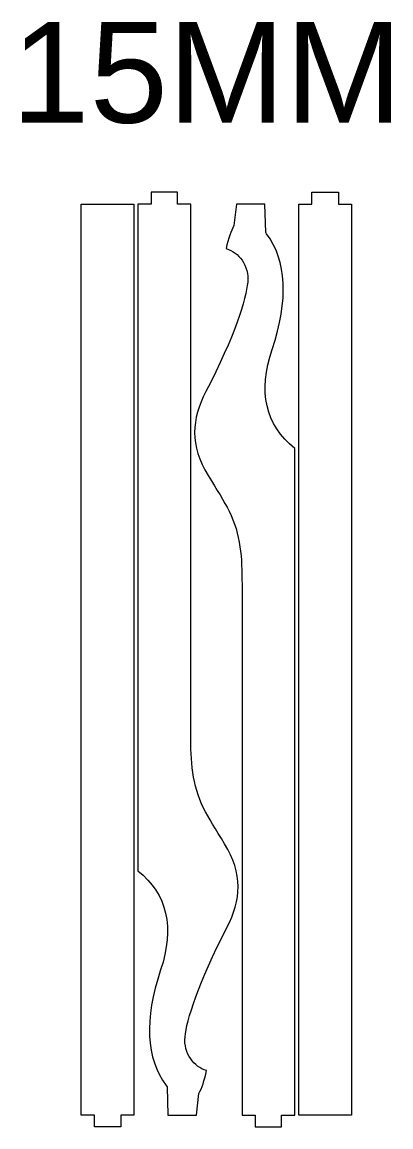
# Model space of a CAD drawing. Header units: millimetres. Extents: x -1725 to 1349, y -518 to 771.
# Drawn here: x 1070 to 1349, y -238 to 600 of the extents above; entities that cross this region are included whole.
import ezdxf

# ---------------------------------------------------------------- set-up
doc = ezdxf.new("R2010")
doc.units = ezdxf.units.MM
doc.header["$MEASUREMENT"] = 0
doc.layers.add('Layer 1', color=7, linetype='Continuous')
doc.styles.add('0', font='arial.ttf', dxfattribs={"height": 1})

msp = doc.modelspace()

# ---------------------------------------------------------------- linework, layer by layer
at = {"layer": 'Layer 1', "color": 250, "lineweight": 20}
for points, knots in [([(1222.9362, -23.2332), (1236.8975, -46.1047), (1235.6577, -65.8671), (1224.6985, -86.8577), (1224.6985, -86.8577), (1202.8415, -128.7233), (1194.1413, -157.5324), (1192.9739, -169.7623), (1192.9739, -169.7623), (1192.3862, -175.9205), (1194.0558, -181.8279), (1197.2837, -186.4873), (1197.2837, -186.4873), (1200.189, -190.6811), (1204.3567, -193.8639), (1209.2771, -195.3087), (1209.2771, -195.3087), (1207.6842, -202.9664), (1205.7408, -208.7818), (1203.448, -212.7547), (1203.448, -212.7547), (1203.448, -212.7547), (1201.5663, -229.0493), (1201.5663, -229.0493), (1201.5663, -229.0493), (1201.5663, -229.0493), (1179.976, -229.0493), (1179.976, -229.0493), (1179.976, -229.0493), (1179.976, -229.0493), (1179.356, -207.5727), (1179.356, -207.5727), (1179.356, -207.5727), (1179.356, -207.5727), (1178.6537, -206.6359), (1178.6537, -206.6359), (1178.6537, -206.6359), (1163.3701, -186.0336), (1161.845, -156.7409), (1174.4679, -118.911), (1174.4679, -118.911), (1185.2226, -86.6792), (1179.6237, -61.6666), (1157.2837, -43.7182), (1157.2837, -43.7182), (1157.2837, -43.7182), (1157.2837, 461.9509), (1157.2837, 461.9509), (1157.2837, 461.9509), (1157.2837, 461.9509), (1167.2837, 461.9508), (1167.2837, 461.9508), (1167.2837, 461.9508), (1167.2837, 461.9508), (1167.2837, 470.9508), (1167.2837, 470.9508), (1167.2837, 470.9508), (1167.2837, 470.9508), (1187.2837, 470.9508), (1187.2837, 470.9508), (1187.2837, 470.9508), (1187.2837, 470.9508), (1187.2837, 461.9509), (1187.2837, 461.9509), (1187.2837, 461.9509), (1187.2837, 461.9509), (1197.2837, 461.9508), (1197.2837, 461.9508), (1197.2837, 461.9508), (1197.2837, 461.9508), (1197.2837, 59.1901), (1197.2837, 59.1901), (1197.2837, 59.1901), (1197.2837, 39.8982), (1198.2272, 21.3135), (1207.0739, 3.7592), (1207.0739, 3.7592), (1210.7718, -3.5784), (1216.3302, -12.411), (1222.9362, -23.2332)], [0, 0, 0, 0, 0.04761905, 0.04761905, 0.04761905, 0.04761905, 0.0952381, 0.0952381, 0.0952381, 0.0952381, 0.14285714, 0.14285714, 0.14285714, 0.14285714, 0.19047619, 0.19047619, 0.19047619, 0.19047619, 0.23809524, 0.23809524, 0.23809524, 0.23809524, 0.28571429, 0.28571429, 0.28571429, 0.28571429, 0.33333333, 0.33333333, 0.33333333, 0.33333333, 0.38095238, 0.38095238, 0.38095238, 0.38095238, 0.42857143, 0.42857143, 0.42857143, 0.42857143, 0.47619048, 0.47619048, 0.47619048, 0.47619048, 0.52380952, 0.52380952, 0.52380952, 0.52380952, 0.57142857, 0.57142857, 0.57142857, 0.57142857, 0.61904762, 0.61904762, 0.61904762, 0.61904762, 0.66666667, 0.66666667, 0.66666667, 0.66666667, 0.71428571, 0.71428571, 0.71428571, 0.71428571, 0.76190476, 0.76190476, 0.76190476, 0.76190476, 0.80952381, 0.80952381, 0.80952381, 0.80952381, 0.85714286, 0.85714286, 0.85714286, 0.85714286, 0.9047619, 0.9047619, 0.9047619, 0.9047619, 1, 1, 1, 1]), ([(1319.1471, -229.0493), (1319.1471, -229.0493), (1319.1471, 461.9507), (1319.1471, 461.9507), (1319.1471, 461.9507), (1319.1471, 461.9507), (1309.1472, 461.9507), (1309.1472, 461.9507), (1309.1472, 461.9507), (1309.1472, 461.9507), (1309.1472, 470.9507), (1309.1472, 470.9507), (1309.1472, 470.9507), (1309.1472, 470.9507), (1289.1472, 470.9507), (1289.1472, 470.9507), (1289.1472, 470.9507), (1289.1472, 470.9507), (1289.1472, 461.9507), (1289.1472, 461.9507), (1289.1472, 461.9507), (1289.1472, 461.9507), (1279.1473, 461.9507), (1279.1473, 461.9507), (1279.1473, 461.9507), (1279.1473, 461.9507), (1279.1473, -229.0493), (1279.1473, -229.0493), (1279.1473, -229.0493), (1279.1473, -229.0493), (1319.1471, -229.0493), (1319.1471, -229.0493)], [0, 0, 0, 0, 0.11111111, 0.11111111, 0.11111111, 0.11111111, 0.22222222, 0.22222222, 0.22222222, 0.22222222, 0.33333333, 0.33333333, 0.33333333, 0.33333333, 0.44444444, 0.44444444, 0.44444444, 0.44444444, 0.55555556, 0.55555556, 0.55555556, 0.55555556, 0.66666667, 0.66666667, 0.66666667, 0.66666667, 0.77777778, 0.77777778, 0.77777778, 0.77777778, 1, 1, 1, 1]), ([(1114.2839, 461.9509), (1114.2839, 461.9509), (1114.2839, -229.0491), (1114.2839, -229.0491), (1114.2839, -229.0491), (1114.2839, -229.0491), (1124.2838, -229.0491), (1124.2838, -229.0491), (1124.2838, -229.0491), (1124.2838, -229.0491), (1124.2838, -238.0491), (1124.2838, -238.0491), (1124.2838, -238.0491), (1124.2838, -238.0491), (1144.2838, -238.0491), (1144.2838, -238.0491), (1144.2838, -238.0491), (1144.2838, -238.0491), (1144.2838, -229.0491), (1144.2838, -229.0491), (1144.2838, -229.0491), (1144.2838, -229.0491), (1154.2837, -229.0491), (1154.2837, -229.0491), (1154.2837, -229.0491), (1154.2837, -229.0491), (1154.2837, 461.9509), (1154.2837, 461.9509), (1154.2837, 461.9509), (1154.2837, 461.9509), (1114.2839, 461.9509), (1114.2839, 461.9509)], [0, 0, 0, 0, 0.11111111, 0.11111111, 0.11111111, 0.11111111, 0.22222222, 0.22222222, 0.22222222, 0.22222222, 0.33333333, 0.33333333, 0.33333333, 0.33333333, 0.44444444, 0.44444444, 0.44444444, 0.44444444, 0.55555556, 0.55555556, 0.55555556, 0.55555556, 0.66666667, 0.66666667, 0.66666667, 0.66666667, 0.77777778, 0.77777778, 0.77777778, 0.77777778, 1, 1, 1, 1]), ([(1210.4948, 256.1348), (1196.5335, 279.0063), (1197.7733, 298.7687), (1208.7325, 319.7593), (1208.7325, 319.7593), (1230.5895, 361.6249), (1239.2897, 390.434), (1240.4571, 402.6639), (1240.4571, 402.6639), (1241.0448, 408.8221), (1239.3752, 414.7295), (1236.1473, 419.3889), (1236.1473, 419.3889), (1233.242, 423.5827), (1229.0743, 426.7655), (1224.1539, 428.2103), (1224.1539, 428.2103), (1225.7468, 435.868), (1227.6902, 441.6834), (1229.983, 445.6563), (1229.983, 445.6563), (1229.983, 445.6563), (1231.8647, 461.9509), (1231.8647, 461.9509), (1231.8647, 461.9509), (1231.8647, 461.9509), (1253.455, 461.9509), (1253.455, 461.9509), (1253.455, 461.9509), (1253.455, 461.9509), (1254.075, 440.4743), (1254.075, 440.4743), (1254.075, 440.4743), (1254.075, 440.4743), (1254.7773, 439.5375), (1254.7773, 439.5375), (1254.7773, 439.5375), (1270.0609, 418.9352), (1271.586, 389.6425), (1258.9631, 351.8126), (1258.9631, 351.8126), (1248.2084, 319.5808), (1253.8073, 294.5682), (1276.1473, 276.6198), (1276.1473, 276.6198), (1276.1473, 276.6198), (1276.1473, -229.0493), (1276.1473, -229.0493), (1276.1473, -229.0493), (1276.1473, -229.0493), (1266.1473, -229.0492), (1266.1473, -229.0492), (1266.1473, -229.0492), (1266.1473, -229.0492), (1266.1473, -238.0492), (1266.1473, -238.0492), (1266.1473, -238.0492), (1266.1473, -238.0492), (1246.1473, -238.0492), (1246.1473, -238.0492), (1246.1473, -238.0492), (1246.1473, -238.0492), (1246.1473, -229.0493), (1246.1473, -229.0493), (1246.1473, -229.0493), (1246.1473, -229.0493), (1236.1473, -229.0492), (1236.1473, -229.0492), (1236.1473, -229.0492), (1236.1473, -229.0492), (1236.1473, 173.7115), (1236.1473, 173.7115), (1236.1473, 173.7115), (1236.1473, 193.0034), (1235.2038, 211.5881), (1226.3571, 229.1424), (1226.3571, 229.1424), (1222.6592, 236.48), (1217.1008, 245.3126), (1210.4948, 256.1348)], [0, 0, 0, 0, 0.04761905, 0.04761905, 0.04761905, 0.04761905, 0.0952381, 0.0952381, 0.0952381, 0.0952381, 0.14285714, 0.14285714, 0.14285714, 0.14285714, 0.19047619, 0.19047619, 0.19047619, 0.19047619, 0.23809524, 0.23809524, 0.23809524, 0.23809524, 0.28571429, 0.28571429, 0.28571429, 0.28571429, 0.33333333, 0.33333333, 0.33333333, 0.33333333, 0.38095238, 0.38095238, 0.38095238, 0.38095238, 0.42857143, 0.42857143, 0.42857143, 0.42857143, 0.47619048, 0.47619048, 0.47619048, 0.47619048, 0.52380952, 0.52380952, 0.52380952, 0.52380952, 0.57142857, 0.57142857, 0.57142857, 0.57142857, 0.61904762, 0.61904762, 0.61904762, 0.61904762, 0.66666667, 0.66666667, 0.66666667, 0.66666667, 0.71428571, 0.71428571, 0.71428571, 0.71428571, 0.76190476, 0.76190476, 0.76190476, 0.76190476, 0.80952381, 0.80952381, 0.80952381, 0.80952381, 0.85714286, 0.85714286, 0.85714286, 0.85714286, 0.9047619, 0.9047619, 0.9047619, 0.9047619, 1, 1, 1, 1])]:
    msp.add_open_spline(points, degree=3, knots=knots, dxfattribs=at)

# ---------------------------------------------------------------- texts
at = {"layer": 'Layer 1', "color": 250, "style": '0'}
msp.add_text('15MM', height=76.32533, dxfattribs=at).set_placement((1061.4527, 523.7438))

doc.saveas('drawing.dxf')
